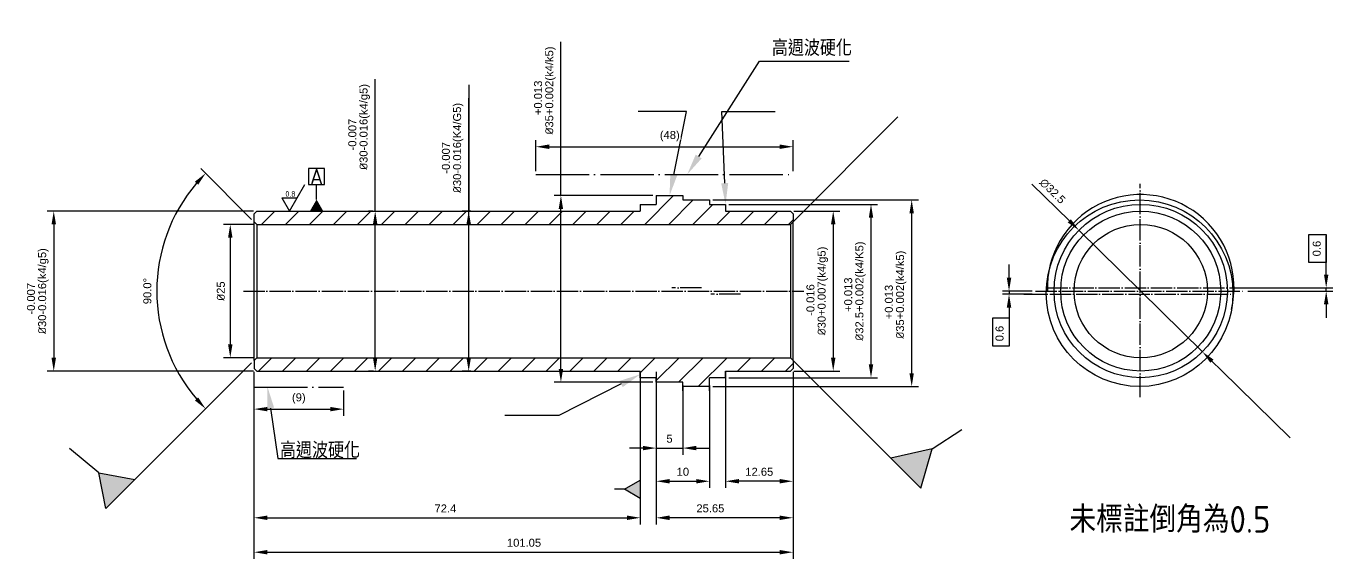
# Model space of a CAD drawing. Header units: millimetres. Extents: x -1183 to 2432, y -404 to 1213.
# Drawn here: x -294.9 to -49.9, y 76.1 to 176 of the extents above; entities that cross this region are included whole.
import ezdxf
from ezdxf import colors
from ezdxf.entities.mleader import LeaderData, LeaderLine
from ezdxf.math import Vec2, Vec3

# ---------------------------------------------------------------- set-up
doc = ezdxf.new("R2010")
doc.units = ezdxf.units.MM
doc.linetypes.add('c10', pattern=[12, 10, -1, 0, -1])
for name, color, linetype in [('中心線', 1, 'c10'), ('文字', 2, 'Continuous'), ('標註', 3, 'Continuous'), ('標註線', 3, 'Continuous'), ('細實線', 4, 'Continuous')]:
    doc.layers.add(name, color=color, linetype=linetype)
doc.styles.get("Standard").update_dxf_attribs({"font": 'isocp.shx', "height": 5, "bigfont": 'chineset.shx'})
doc.styles.add('可註解', font='arial.ttf')
doc.dimstyles.new('ISO-25', dxfattribs={"dimtxt": 1.5, "dimasz": 2.5, "dimexe": 1.25, "dimexo": 0.625, "dimgap": 1, "dimtad": 1, "dimdec": 3, "dimdsep": 46, "dimtxsty": '可註解', "dimcen": 2.5, "dimclrd": 3, "dimclre": 3, "dimclrt": 3, "dimadec": 1, "dimazin": 0, "dimtfac": 1, "dimtdec": 3, "dimtmove": 0, "dimatfit": 3, "dimfxl": 1, "dimtfill": 1, "dimtfillclr": 256, "dimarcsym": 0})
pattern_1 = [(45, (-316.3615, 14.809), (-2.245064, 2.245064), [])]

# ---------------------------------------------------------------- blocks, each defined once
blk = doc.blocks.new('*D223')
at = {"layer": '標註線', "color": 3, "lineweight": -2, "transparency": 16777216}
for p, q in [((-110.63, 128.79), (-110.63, 131.29)), ((-106.28, 126.29), (-111.88, 126.29)), ((-106.28, 125.69), (-111.88, 125.69)), ((-110.63, 126.29), (-110.63, 125.69)), ((-110.63, 123.19), (-110.63, 115.96))]:
    blk.add_line(p, q, dxfattribs=at)
at = {"layer": '標註線', "color": 3, "transparency": 16777216}
for points in [[(-111.05, 128.79), (-110.21, 128.79), (-110.63, 126.29)], [(-111.05, 123.19), (-110.21, 123.19), (-110.63, 125.69)]]:
    blk.add_solid(points, dxfattribs=at)
at = {"layer": '標註線', "color": 3, "transparency": 16777216, "insert": (-112.4, 118.33), "char_height": 1.5, "attachment_point": 5, "rotation": 90, "style": '可註解', "bg_fill": 3, "box_fill_scale": 1.1, "bg_fill_color": 256, "bg_fill_true_color": 13158600, "bg_fill_transparency": 0}
blk.add_mtext('0.6', dxfattribs=at)
blk = doc.blocks.new('*D224')
at = {"layer": '標註線', "color": 3, "lineweight": -2, "transparency": 16777216}
for p, q in [((-51.17, 129.39), (-51.17, 136.62)), ((-65.83, 126.89), (-49.92, 126.89)), ((-65.83, 126.29), (-49.92, 126.29)), ((-51.17, 126.29), (-51.17, 126.89)), ((-51.17, 123.79), (-51.17, 121.29))]:
    blk.add_line(p, q, dxfattribs=at)
at = {"layer": '標註線', "color": 3, "transparency": 16777216}
for points in [[(-51.59, 129.39), (-50.75, 129.39), (-51.17, 126.89)], [(-51.59, 123.79), (-50.75, 123.79), (-51.17, 126.29)]]:
    blk.add_solid(points, dxfattribs=at)
at = {"layer": '標註線', "color": 3, "transparency": 16777216, "insert": (-52.94, 134.26), "char_height": 1.5, "attachment_point": 5, "rotation": 90, "style": '可註解', "bg_fill": 3, "box_fill_scale": 1.1, "bg_fill_color": 256, "bg_fill_true_color": 13158600, "bg_fill_transparency": 0}
blk.add_mtext('0.6', dxfattribs=at)
blk = doc.blocks.new('*D225')
at = {"layer": '標註線', "color": 3, "lineweight": -2, "transparency": 16777216}
for p, q in [((-252.18, 111.17), (-252.18, 76.06)), ((-151.13, 111.17), (-151.13, 76.06)), ((-249.68, 77.31), (-153.63, 77.31))]:
    blk.add_line(p, q, dxfattribs=at)
at = {"layer": '標註線', "color": 3, "transparency": 16777216}
for points in [[(-249.68, 77.73), (-249.68, 76.9), (-252.18, 77.31)], [(-153.63, 77.73), (-153.63, 76.9), (-151.13, 77.31)]]:
    blk.add_solid(points, dxfattribs=at)
at = {"layer": '標註線', "color": 3, "transparency": 16777216, "insert": (-201.56, 79.08), "char_height": 1.5, "attachment_point": 5, "style": '可註解', "bg_fill": 3, "box_fill_scale": 1.1, "bg_fill_color": 256, "bg_fill_true_color": 13158600, "bg_fill_transparency": 0}
blk.add_mtext('101.05', dxfattribs=at)
blk = doc.blocks.new('*D226')
at = {"layer": '標註線', "color": 3, "lineweight": -2, "transparency": 16777216}
for p, q in [((-252.18, 111.17), (-252.18, 82.52)), ((-179.78, 111.17), (-179.78, 82.52)), ((-249.68, 83.77), (-182.28, 83.77))]:
    blk.add_line(p, q, dxfattribs=at)
at = {"layer": '標註線', "color": 3, "transparency": 16777216}
for points in [[(-249.68, 84.19), (-249.68, 83.35), (-252.18, 83.77)], [(-182.28, 84.19), (-182.28, 83.35), (-179.78, 83.77)]]:
    blk.add_solid(points, dxfattribs=at)
at = {"layer": '標註線', "color": 3, "transparency": 16777216, "insert": (-216.3, 85.52), "char_height": 1.5, "attachment_point": 5, "style": '可註解', "bg_fill": 3, "box_fill_scale": 1.1, "bg_fill_color": 256, "bg_fill_true_color": 13158600, "bg_fill_transparency": 0}
blk.add_mtext('72.4', dxfattribs=at)
blk = doc.blocks.new('*D227')
at = {"layer": '標註線', "color": 3, "lineweight": -2, "transparency": 16777216}
for p, q in [((-176.78, 111.17), (-176.78, 82.52)), ((-151.13, 111.17), (-151.13, 82.52)), ((-153.63, 83.77), (-174.28, 83.77))]:
    blk.add_line(p, q, dxfattribs=at)
at = {"layer": '標註線', "color": 3, "transparency": 16777216}
for points in [[(-174.28, 84.19), (-174.28, 83.35), (-176.78, 83.77)], [(-153.63, 84.19), (-153.63, 83.35), (-151.13, 83.77)]]:
    blk.add_solid(points, dxfattribs=at)
at = {"layer": '標註線', "color": 3, "transparency": 16777216, "insert": (-166.62, 85.53), "char_height": 1.5, "attachment_point": 5, "style": '可註解', "bg_fill": 3, "box_fill_scale": 1.1, "bg_fill_color": 256, "bg_fill_true_color": 13158600, "bg_fill_transparency": 0}
blk.add_mtext('25.65', dxfattribs=at)
blk = doc.blocks.new('*D228')
at = {"layer": '標註線', "color": 3, "lineweight": -2, "transparency": 16777216}
for p, q in [((-176.78, 108.57), (-176.78, 95.59)), ((-171.78, 108.57), (-171.78, 95.59)), ((-179.28, 96.84), (-181.78, 96.84)), ((-176.78, 96.84), (-171.78, 96.84)), ((-169.28, 96.84), (-166.78, 96.84))]:
    blk.add_line(p, q, dxfattribs=at)
at = {"layer": '標註線', "color": 3, "transparency": 16777216}
for points in [[(-179.28, 97.26), (-179.28, 96.43), (-176.78, 96.84)], [(-169.28, 97.26), (-169.28, 96.43), (-171.78, 96.84)]]:
    blk.add_solid(points, dxfattribs=at)
at = {"layer": '標註線', "color": 3, "transparency": 16777216, "insert": (-174.28, 98.6), "char_height": 1.5, "attachment_point": 5, "style": '可註解', "bg_fill": 3, "box_fill_scale": 1.1, "bg_fill_color": 256, "bg_fill_true_color": 13158600, "bg_fill_transparency": 0}
blk.add_mtext('5', dxfattribs=at)
blk = doc.blocks.new('*D229')
at = {"layer": '標註線', "color": 3, "lineweight": -2, "transparency": 16777216}
for p, q in [((-176.78, 108.57), (-176.78, 89.37)), ((-166.78, 108.57), (-166.78, 89.37)), ((-174.28, 90.62), (-169.28, 90.62))]:
    blk.add_line(p, q, dxfattribs=at)
at = {"layer": '標註線', "color": 3, "transparency": 16777216}
for points in [[(-174.28, 91.04), (-174.28, 90.21), (-176.78, 90.62)], [(-169.28, 91.04), (-169.28, 90.21), (-166.78, 90.62)]]:
    blk.add_solid(points, dxfattribs=at)
at = {"layer": '標註線', "color": 3, "transparency": 16777216, "insert": (-171.78, 92.39), "char_height": 1.5, "attachment_point": 5, "style": '可註解', "bg_fill": 3, "box_fill_scale": 1.1, "bg_fill_color": 256, "bg_fill_true_color": 13158600, "bg_fill_transparency": 0}
blk.add_mtext('10', dxfattribs=at)
blk = doc.blocks.new('*D230')
at = {"layer": '標註線', "color": 3, "lineweight": -2, "transparency": 16777216}
for p, q in [((-163.78, 111.17), (-163.78, 89.37)), ((-151.13, 111.17), (-151.13, 89.37)), ((-153.63, 90.62), (-161.28, 90.62))]:
    blk.add_line(p, q, dxfattribs=at)
at = {"layer": '標註線', "color": 3, "transparency": 16777216}
for points in [[(-161.28, 91.04), (-161.28, 90.21), (-163.78, 90.62)], [(-153.63, 91.04), (-153.63, 90.21), (-151.13, 90.62)]]:
    blk.add_solid(points, dxfattribs=at)
at = {"layer": '標註線', "color": 3, "transparency": 16777216, "insert": (-157.45, 92.39), "char_height": 1.5, "attachment_point": 5, "style": '可註解', "bg_fill": 3, "box_fill_scale": 1.1, "bg_fill_color": 256, "bg_fill_true_color": 13158600, "bg_fill_transparency": 0}
blk.add_mtext('12.65', dxfattribs=at)
blk = doc.blocks.new('*D231')
at = {"layer": '標註', "color": 3, "lineweight": -2, "transparency": 16777216}
for p, q in [((-252.3, 138.79), (-257.88, 138.79)), ((-256.63, 136.29), (-256.63, 116.29)), ((-252.3, 113.79), (-257.88, 113.79))]:
    blk.add_line(p, q, dxfattribs=at)
at = {"layer": '標註', "color": 3, "transparency": 16777216}
for points in [[(-257.04, 136.29), (-256.21, 136.29), (-256.63, 138.79)], [(-257.04, 116.29), (-256.21, 116.29), (-256.63, 113.79)]]:
    blk.add_solid(points, dxfattribs=at)
at = {"layer": '標註', "color": 3, "transparency": 16777216, "insert": (-258.39, 126.29), "char_height": 1.5, "attachment_point": 5, "rotation": 90, "style": '可註解', "bg_fill": 3, "box_fill_scale": 1.1, "bg_fill_color": 256, "bg_fill_true_color": 13158600, "bg_fill_transparency": 0}
blk.add_mtext('{\\fISOCPEUR|b0|i0|c136|p34;%%C}25', dxfattribs=at)
blk = doc.blocks.new('*D221')
at = {"layer": '標註', "color": 3, "lineweight": -2, "transparency": 16777216}
for p, q in [((-229.46, 141.29), (-229.46, 166.01)), ((-229.93, 141.29), (-230.71, 141.29)), ((-229.46, 113.79), (-229.46, 138.79)), ((-229.78, 111.29), (-230.71, 111.29))]:
    blk.add_line(p, q, dxfattribs=at)
at = {"layer": '標註', "color": 3, "transparency": 16777216}
for points in [[(-229.88, 138.79), (-229.05, 138.79), (-229.46, 141.29)], [(-229.88, 113.79), (-229.05, 113.79), (-229.46, 111.29)]]:
    blk.add_solid(points, dxfattribs=at)
at = {"layer": '標註', "color": 3, "transparency": 16777216, "insert": (-232.47, 157.08), "char_height": 1.5, "attachment_point": 5, "rotation": 90, "style": '可註解', "bg_fill": 3, "box_fill_scale": 1.1, "bg_fill_color": 256, "bg_fill_true_color": 13158600, "bg_fill_transparency": 0}
blk.add_mtext('{\\fISOCPEUR|b0|i0|c136|p34;%%C}30\\S-0.007^ -0.016;(k4/g5)', dxfattribs=at)
blk = doc.blocks.new('*D232')
at = {"layer": '標註', "color": 3, "lineweight": -2, "transparency": 16777216}
for p, q in [((-163.15, 142.54), (-135.26, 142.54)), ((-136.51, 140.04), (-136.51, 112.54)), ((-163.15, 110.04), (-135.26, 110.04))]:
    blk.add_line(p, q, dxfattribs=at)
at = {"layer": '標註', "color": 3, "transparency": 16777216}
for points in [[(-136.92, 140.04), (-136.09, 140.04), (-136.51, 142.54)], [(-136.92, 112.54), (-136.09, 112.54), (-136.51, 110.04)]]:
    blk.add_solid(points, dxfattribs=at)
at = {"layer": '標註', "color": 3, "transparency": 16777216, "insert": (-139.51, 126.29), "char_height": 1.5, "attachment_point": 5, "rotation": 90, "style": '可註解', "bg_fill": 3, "box_fill_scale": 1.1, "bg_fill_color": 256, "bg_fill_true_color": 13158600, "bg_fill_transparency": 0}
blk.add_mtext('{\\fISOCPEUR|b0|i0|c136|p34;%%C}32.5\\S+0.013^ +0.002;(k4/K5)', dxfattribs=at)
blk = doc.blocks.new('*D233')
at = {"layer": '標註線', "color": 3, "lineweight": -2, "transparency": 16777216}
for p, q in [((-166.15, 143.39), (-127.63, 143.39)), ((-128.88, 110.89), (-128.88, 140.89)), ((-166.15, 108.39), (-127.63, 108.39))]:
    blk.add_line(p, q, dxfattribs=at)
at = {"layer": '標註線', "color": 3, "transparency": 16777216}
for points in [[(-129.3, 140.89), (-128.47, 140.89), (-128.88, 143.39)], [(-129.3, 110.89), (-128.47, 110.89), (-128.88, 108.39)]]:
    blk.add_solid(points, dxfattribs=at)
at = {"layer": '標註線', "color": 3, "transparency": 16777216, "insert": (-131.89, 125.61), "char_height": 1.5, "attachment_point": 5, "rotation": 90, "style": '可註解', "bg_fill": 3, "box_fill_scale": 1.1, "bg_fill_color": 256, "bg_fill_true_color": 13158600, "bg_fill_transparency": 0}
blk.add_mtext('{\\fISOCPEUR|b0|i0|c136|p34;%%C}35\\S+0.013^ +0.002;(k4/k5)', dxfattribs=at)
blk = doc.blocks.new('*D234')
at = {"layer": '標註線', "color": 3, "lineweight": -2, "transparency": 16777216}
for p, q in [((-194.64, 144.2), (-194.64, 173.02)), ((-177.4, 144.2), (-195.89, 144.2)), ((-194.64, 111.7), (-194.64, 141.7)), ((-177.4, 109.2), (-195.89, 109.2))]:
    blk.add_line(p, q, dxfattribs=at)
at = {"layer": '標註線', "color": 3, "transparency": 16777216}
for points in [[(-195.06, 141.7), (-194.23, 141.7), (-194.64, 144.2)], [(-195.06, 111.7), (-194.23, 111.7), (-194.64, 109.2)]]:
    blk.add_solid(points, dxfattribs=at)
at = {"layer": '標註線', "color": 3, "transparency": 16777216, "insert": (-197.65, 163.91), "char_height": 1.5, "attachment_point": 5, "rotation": 90, "style": '可註解', "bg_fill": 3, "box_fill_scale": 1.1, "bg_fill_color": 256, "bg_fill_true_color": 13158600, "bg_fill_transparency": 0}
blk.add_mtext('{\\fISOCPEUR|b0|i0|c136|p34;%%C}35\\S+0.013^ +0.002;(k4/k5)', dxfattribs=at)
blk = doc.blocks.new('*D235')
at = {"layer": '標註', "color": 3, "lineweight": -2, "transparency": 16777216}
for p, q in [((-151, 141.29), (-142.34, 141.29)), ((-143.59, 138.79), (-143.59, 113.79)), ((-151, 111.29), (-142.34, 111.29))]:
    blk.add_line(p, q, dxfattribs=at)
at = {"layer": '標註', "color": 3, "transparency": 16777216}
for points in [[(-144.01, 138.79), (-143.17, 138.79), (-143.59, 141.29)], [(-144.01, 113.79), (-143.17, 113.79), (-143.59, 111.29)]]:
    blk.add_solid(points, dxfattribs=at)
at = {"layer": '標註', "color": 3, "transparency": 16777216, "insert": (-146.59, 126.31), "char_height": 1.5, "attachment_point": 5, "rotation": 90, "style": '可註解', "bg_fill": 3, "box_fill_scale": 1.1, "bg_fill_color": 256, "bg_fill_true_color": 13158600, "bg_fill_transparency": 0}
blk.add_mtext('{\\fISOCPEUR|b0|i0|c136|p34;%%C}30\\S-0.016^ +0.007;(k4/g5)', dxfattribs=at)
blk = doc.blocks.new('*D236')
at = {"layer": '標註', "color": 3, "lineweight": -2, "transparency": 16777216}
for p, q in [((-252.3, 141.29), (-290.97, 141.29)), ((-289.72, 138.79), (-289.72, 113.79)), ((-252.3, 111.29), (-290.97, 111.29))]:
    blk.add_line(p, q, dxfattribs=at)
at = {"layer": '標註', "color": 3, "transparency": 16777216}
for points in [[(-290.14, 138.79), (-289.3, 138.79), (-289.72, 141.29)], [(-290.14, 113.79), (-289.3, 113.79), (-289.72, 111.29)]]:
    blk.add_solid(points, dxfattribs=at)
at = {"layer": '標註', "color": 3, "transparency": 16777216, "insert": (-292.72, 126.29), "char_height": 1.5, "attachment_point": 5, "rotation": 90, "style": '可註解', "bg_fill": 3, "box_fill_scale": 1.1, "bg_fill_color": 256, "bg_fill_true_color": 13158600, "bg_fill_transparency": 0}
blk.add_mtext('{\\fISOCPEUR|b0|i0|c136|p34;%%C}30\\S-0.007^ -0.016;(k4/g5)', dxfattribs=at)
blk = doc.blocks.new('*D237')
at = {"layer": '標註線', "color": 3, "lineweight": -2, "transparency": 16777216}
for p, q in [((-252.18, 107.67), (-252.18, 102.9)), ((-235.39, 107.67), (-235.39, 102.9)), ((-249.68, 104.15), (-237.89, 104.15))]:
    blk.add_line(p, q, dxfattribs=at)
at = {"layer": '標註線', "color": 3, "transparency": 16777216}
for points in [[(-249.68, 104.56), (-249.68, 103.73), (-252.18, 104.15)], [(-237.89, 104.56), (-237.89, 103.73), (-235.39, 104.15)]]:
    blk.add_solid(points, dxfattribs=at)
at = {"layer": '標註線', "color": 3, "transparency": 16777216, "insert": (-243.78, 106.13), "char_height": 1.5, "attachment_point": 5, "style": '可註解', "bg_fill": 3, "box_fill_scale": 1.1, "bg_fill_color": 256, "bg_fill_true_color": 13158600, "bg_fill_transparency": 0}
blk.add_mtext('(9)', dxfattribs=at)
blk = doc.blocks.new('*D238')
at = {"layer": '標註', "color": 3, "lineweight": -2, "transparency": 16777216}
for p, q in [((-199.34, 148.78), (-199.34, 154.61)), ((-151.13, 148.78), (-151.13, 154.61)), ((-196.84, 153.36), (-153.63, 153.36))]:
    blk.add_line(p, q, dxfattribs=at)
at = {"layer": '標註', "color": 3, "transparency": 16777216}
for points in [[(-196.84, 153.78), (-196.84, 152.94), (-199.34, 153.36)], [(-153.63, 153.78), (-153.63, 152.94), (-151.13, 153.36)]]:
    blk.add_solid(points, dxfattribs=at)
at = {"layer": '標註', "color": 3, "transparency": 16777216, "insert": (-174.23, 155.34), "char_height": 1.5, "attachment_point": 5, "style": '可註解', "bg_fill": 3, "box_fill_scale": 1.1, "bg_fill_color": 256, "bg_fill_true_color": 13158600, "bg_fill_transparency": 0}
blk.add_mtext('(48)', dxfattribs=at)
blk = doc.blocks.new('*D222')
at = {"layer": '標註', "color": 3, "lineweight": -2, "transparency": 16777216}
for p, q in [((-211.93, 141.29), (-211.93, 162.46)), ((-211.55, 141.29), (-213.18, 141.29)), ((-211.93, 113.79), (-211.93, 138.79)), ((-211.55, 111.29), (-213.18, 111.29))]:
    blk.add_line(p, q, dxfattribs=at)
at = {"layer": '標註', "color": 3, "transparency": 16777216}
for points in [[(-212.35, 138.79), (-211.51, 138.79), (-211.93, 141.29)], [(-212.35, 113.79), (-211.51, 113.79), (-211.93, 111.29)]]:
    blk.add_solid(points, dxfattribs=at)
at = {"layer": '標註', "color": 3, "transparency": 16777216, "insert": (-214.93, 153.13), "char_height": 1.5, "attachment_point": 5, "rotation": 90, "style": '可註解', "bg_fill": 3, "box_fill_scale": 1.1, "bg_fill_color": 256, "bg_fill_true_color": 13158600, "bg_fill_transparency": 0}
blk.add_mtext('{\\fISOCPEUR|b0|i0|c136|p34;%%C}30\\S-0.007^ -0.016;(K4/G5)', dxfattribs=at)
blk = doc.blocks.new('*D239')
at = {"layer": '標註', "color": 3, "lineweight": -2, "transparency": 16777216}
for p, q in [((-106.33, 146.35), (-99.31, 139.44)), ((-74.37, 114.89), (-97.53, 137.69)), ((-72.59, 113.14), (-70.8, 111.38))]:
    blk.add_line(p, q, dxfattribs=at)
at = {"layer": '標註', "color": 3, "transparency": 16777216}
for points in [[(-99.02, 139.74), (-99.61, 139.15), (-97.53, 137.69)], [(-72.29, 113.44), (-72.88, 112.84), (-74.37, 114.89)]]:
    blk.add_solid(points, dxfattribs=at)
at = {"layer": '標註', "color": 3, "transparency": 16777216, "insert": (-102.48, 145.03), "char_height": 1.5, "attachment_point": 5, "rotation": 315.4577, "style": '可註解', "bg_fill": 3, "box_fill_scale": 1.1, "bg_fill_color": 256, "bg_fill_true_color": 13158600, "bg_fill_transparency": 0}
blk.add_mtext('∅32.5', dxfattribs=at)
blk = doc.blocks.new('*D240')
at = {"layer": '標註', "color": 3, "lineweight": -2, "transparency": 16777216}
for p, q in [((-252.62, 139.73), (-262.14, 149.25)), ((-252.62, 112.85), (-262.14, 103.33))]:
    blk.add_line(p, q, dxfattribs=at)
blk.add_arc((-239.18, 126.29), 31.22, 139.5887, 220.4113, dxfattribs=at)
at = {"layer": '標註', "color": 3, "transparency": 16777216}
for points in [[(-263.26, 146.81), (-262.64, 146.25), (-261.25, 148.37)], [(-262.64, 106.33), (-263.26, 105.77), (-261.25, 104.21)]]:
    blk.add_solid(points, dxfattribs=at)
at = {"layer": '標註', "color": 3, "transparency": 16777216, "insert": (-272.17, 126.29), "char_height": 1.5, "attachment_point": 5, "rotation": 90, "style": '可註解', "bg_fill": 3, "box_fill_scale": 1.1, "bg_fill_color": 256, "bg_fill_true_color": 13158600, "bg_fill_transparency": 0}
blk.add_mtext('90.0°', dxfattribs=at)

msp = doc.modelspace()

# ---------------------------------------------------------------- hatches: boundary and pattern name
at = {"layer": '標註'}
h = msp.add_hatch(color=256, dxfattribs=at)
h.dxf.hatch_style = 1
h.paths.add_polyline_path([(-241.7015, 141.2905), (-239.1931, 141.2905), (-240.4473, 143.4628)])
h = msp.add_hatch(color=256, dxfattribs=at)
h.dxf.hatch_style = 1
h.paths.add_polyline_path([(-132.7964, 94.9608), (-127.1744, 89.3389), (-125.0365, 96.684)])
h = msp.add_hatch(color=256, dxfattribs=at)
h.dxf.hatch_style = 1
h.paths.add_polyline_path([(-281.2596, 92.1746), (-279.9522, 85.5143), (-274.5069, 90.9596)])
at = {"layer": '細實線'}
h = msp.add_hatch(dxfattribs=at)
h.set_pattern_fill('ANSI31', color=256)
h.set_pattern_definition(pattern_1)
h.paths.add_polyline_path([(-151.626, 138.7905), (-151.126, 139.2905), (-151.126, 140.7905), (-151.626, 141.2905), (-163.776, 141.2905), (-163.776, 142.5405), (-166.776, 142.5405), (-166.776, 143.3855), (-171.776, 143.3855), (-171.776, 144.1955), (-176.776, 144.1955), (-176.776, 142.5405), (-179.776, 142.5405), (-179.776, 141.2905), (-251.676, 141.2905), (-252.176, 140.7905), (-252.176, 139.2905), (-251.676, 138.7905)])
h = msp.add_hatch(dxfattribs=at)
h.set_pattern_fill('ANSI31', color=256)
h.set_pattern_definition(pattern_1)
h.paths.add_polyline_path([(-179.776, 111.2905), (-179.776, 110.0405), (-176.776, 110.0405), (-176.776, 109.1955), (-171.776, 109.1955), (-171.776, 108.3855), (-166.776, 108.3855), (-166.776, 110.0405), (-163.776, 110.0405), (-163.776, 111.2905), (-151.626, 111.2905), (-151.126, 111.7905), (-151.126, 113.2905), (-151.626, 113.7905), (-251.676, 113.7905), (-252.176, 113.2905), (-252.176, 111.7905), (-251.676, 111.2905)])

# ---------------------------------------------------------------- linework, layer by layer
for p, q in [((-179.776, 142.5405), (-179.776, 141.2905)), ((-179.776, 142.5405), (-176.776, 142.5405)), ((-176.776, 144.1955), (-176.776, 142.5405)), ((-176.776, 144.1955), (-171.776, 144.1955)), ((-171.776, 144.1955), (-171.776, 143.3855)), ((-171.776, 143.3855), (-166.776, 143.3855)), ((-166.776, 143.3855), (-166.776, 142.5405)), ((-166.776, 142.5405), (-163.776, 142.5405)), ((-163.776, 142.5405), (-163.776, 141.2905)), ((-251.676, 141.2905), (-252.176, 140.7905)), ((-252.176, 139.2905), (-252.176, 140.7905)), ((-251.676, 141.2905), (-179.776, 141.2905)), ((-163.776, 141.2905), (-151.626, 141.2905)), ((-151.626, 141.2905), (-151.126, 140.7905)), ((-151.126, 140.7905), (-151.126, 139.2905)), ((-251.676, 138.7905), (-252.176, 139.2905)), ((-252.176, 113.2905), (-252.176, 139.2905)), ((-251.676, 138.7905), (-151.626, 138.7905)), ((-251.676, 138.7905), (-251.676, 113.7905)), ((-151.126, 139.2905), (-151.626, 138.7905)), ((-151.626, 138.7905), (-151.626, 113.7905)), ((-151.126, 113.2905), (-151.126, 139.2905)), ((-251.676, 113.7905), (-252.176, 113.2905)), ((-252.176, 113.2905), (-252.176, 111.7905)), ((-251.676, 113.7905), (-151.626, 113.7905)), ((-151.126, 113.2905), (-151.626, 113.7905)), ((-151.126, 113.2905), (-151.126, 111.7905)), ((-252.176, 111.7905), (-251.676, 111.2905)), ((-251.676, 111.2905), (-179.776, 111.2905)), ((-179.776, 110.0405), (-179.776, 111.2905)), ((-163.776, 111.2905), (-151.626, 111.2905)), ((-163.776, 110.0405), (-163.776, 111.2905)), ((-151.626, 111.2905), (-151.126, 111.7905)), ((-176.776, 110.0405), (-179.776, 110.0405)), ((-176.776, 109.1955), (-176.776, 110.0405)), ((-171.776, 109.1955), (-176.776, 109.1955)), ((-171.776, 107.6005), (-171.776, 109.1955)), ((-166.776, 107.6005), (-166.776, 110.0405)), ((-163.776, 110.0405), (-166.776, 110.0405)), ((-86.0562, 108.387), (-86.2636, 108.387))]:
    msp.add_line(p, q)
for centre, radius in [((-86.1572, 125.8867), 17.5), ((-85.9495, 126.2905), 16.25), ((-85.9495, 126.2905), 15), ((-85.9495, 126.2905), 12.5)]:
    msp.add_circle(centre, radius)
msp.add_arc((-85.9495, 126.8905), 17.5, 346.633467, 181.964812)
at = {"layer": '中心線', "ltscale": 0.4}
for p, q in [((-86.0562, 106.387), (-86.0562, 146.3902)), ((-254.176, 126.2905), (-151.126, 126.2905)), ((-168.2724, 126.8905), (-173.8336, 126.8905)), ((-107.851, 125.6905), (-68.6583, 125.6905)), ((-105.6525, 126.2905), (-66.4598, 126.2905)), ((-103.6284, 126.8905), (-64.4357, 126.8905))]:
    msp.add_line(p, q, dxfattribs=at)
at = {"layer": '中心線'}
msp.add_line((-151.126, 126.2905), (-149.126, 126.2905), dxfattribs=at)
at = {"layer": '標註'}
for p, q in [((-163.776, 159.9735), (-154.4587, 159.9735)), ((-238.9468, 149.2851), (-241.9468, 149.2851)), ((-241.9468, 149.2851), (-241.9468, 146.2851)), ((-238.9468, 146.2851), (-238.9468, 149.2851)), ((-244.1016, 143.7918), (-242.6574, 146.293)), ((-241.9468, 146.2851), (-240.4468, 146.2851)), ((-240.4468, 143.462), (-240.4468, 146.2851)), ((-240.4468, 146.2851), (-238.9468, 146.2851)), ((-246.9898, 143.7918), (-245.5457, 141.2905)), ((-246.9898, 143.7918), (-244.1016, 143.7918)), ((-245.5457, 141.2905), (-244.1016, 143.7918)), ((-125.0365, 96.684), (-119.4755, 100.3539)), ((-281.2596, 92.1746), (-286.7546, 96.7896)), ((-125.0365, 96.684), (-132.7964, 94.9608)), ((-127.1744, 89.3389), (-125.0365, 96.684)), ((-127.1744, 89.3389), (-132.7964, 94.9608)), ((-279.9522, 85.5143), (-281.2596, 92.1746)), ((-281.2596, 92.1746), (-274.5069, 90.9596))]:
    msp.add_line(p, q, dxfattribs=at)

# ---------------------------------------------------------------- texts
at = {"layer": '文字', "insert": (-155.0825, 173.3847), "char_height": 3, "attachment_point": 1}
msp.add_mtext_dynamic_manual_height_columns('高週波硬化', width=28.448915, gutter_width=25, heights=[0], dxfattribs=at)
at = {"layer": '文字', "insert": (-99.2967, 85.971), "char_height": 5, "attachment_point": 1}
msp.add_mtext('未標註倒角為0.5', dxfattribs=at)
at = {"layer": '標註', "insert": (-240.4468, 147.7851), "char_height": 3, "attachment_point": 5}
msp.add_mtext('A', dxfattribs=at)
at = {"layer": '標註', "insert": (-246.2965, 145.0513), "char_height": 1.0831, "attachment_point": 1}
msp.add_mtext_dynamic_manual_height_columns('0.8', width=13.333132, gutter_width=25, heights=[0], dxfattribs=at)

# ---------------------------------------------------------------- leaders
at = {"layer": '標註'}
ml = msp.add_multileader_mtext('Standard', dxfattribs=at)
ml.set_content('', color=256)
ml.set_leader_properties()
ml.build(insert=Vec2(0, 0))
ctx = ml.context
ctx.base_point, ctx.plane_origin = Vec3(-184.1434, 159.9735), Vec3(-179.776, 142.5405)
ctx.text_align_type = 2
notes = []
notes.append((ctx, [(0, (1, 1, 0), (-171.0767, 159.9735), (-1, 0), 9.0667, [(0, [(-174.276, 144.1955)], 0, [])])]))
ctx.mtext.insert, ctx.mtext.alignment, ctx.mtext.flow_direction = Vec3(-182.1434, 161.9735), 3, 5
ml = msp.add_multileader_mtext('Standard', dxfattribs=at)
ml.set_content('', color=256)
ml.set_leader_properties()
ml.build(insert=Vec2(0, 0))
ctx = ml.context
ctx.base_point, ctx.plane_origin = Vec3(-154.4587, 159.9735), Vec3(-163.776, 142.5405)
notes.append((ctx, [(1, (1, 1, 0), (-164.4587, 159.9735), (1, 0), 10, [(0, [(-163.776, 142.5405)], 0, [])])]))
ctx.mtext.insert, ctx.mtext.flow_direction = Vec3(-152.4587, 161.9735), 5
for ctx, leaders in notes:
    for number, flags, end, landing, length, lines in leaders:
        leader = LeaderData()
        leader.index, (leader.has_last_leader_line, leader.has_dogleg_vector, leader.attachment_direction) = number, flags
        leader.last_leader_point, leader.dogleg_vector, leader.dogleg_length = Vec3(end), Vec3(landing), length
        for number, points, colour, breaks in lines:
            line = LeaderLine()
            line.index, line.vertices, line.color, line.breaks = number, Vec3.list(points), colors.encode_raw_color(colour), breaks
            leader.lines.append(line)
        ctx.leaders.append(leader)

# ---------------------------------------------------------------- next in the draw order: dimensions: what is measured, and where the dimension line sits
dim = msp.add_linear_dim(base=(-256.6251, 113.7905), p1=(-251.676, 138.7905), p2=(-251.676, 113.7905), angle=90, text='{\\fISOCPEUR|b0|i0|c136|p34;%%C}<>', dimstyle='ISO-25', dxfattribs=at)
dim.commit()
dim.dimension.update_dxf_attribs({"geometry": '*D231', "text_midpoint": (-258.3909, 126.2905)})
at = {"layer": '標註線'}
for base, p1, p2, picture, middle in [((-51.1695, 126.8905), (-66.4598, 126.2905), (-66.4598, 126.8905), '*D224', (-52.9353, 134.2554)), ((-110.6309, 125.6905), (-105.6525, 126.2905), (-105.6525, 125.6905), '*D223', (-112.3967, 118.3255))]:
    dim = msp.add_linear_dim(base=base, p1=p1, p2=p2, angle=90, dimstyle='ISO-25', dxfattribs=at)
    dim.commit()
    dim.dimension.update_dxf_attribs({"geometry": picture, "text_midpoint": middle})
dim = msp.add_linear_dim(base=(-151.126, 77.313), p1=(-252.176, 111.7905), p2=(-151.126, 111.7905), dimstyle='ISO-25', dxfattribs=at)
dim.commit()
dim.dimension.update_dxf_attribs({"geometry": '*D225', "text_midpoint": (-201.5625, 77.313), "dimtype": 160})

# ---------------------------------------------------------------- next in the draw order: linework, layer by layer
at = {"layer": '標註'}
for points in [[(-54.3996, 136.9284), (-51.1695, 136.9284), (-51.1695, 131.6469), (-54.3996, 131.6469)], [(-110.6309, 115.9606), (-113.655, 115.9606), (-113.655, 121.2869), (-110.6309, 121.2869)]]:
    msp.add_lwpolyline(points, close=True, dxfattribs=at)

# ---------------------------------------------------------------- next in the draw order: dimensions: what is measured, and where the dimension line sits
dim = msp.add_diameter_dim_2p(p1=(-74.3676, 114.8922), p2=(-97.5314, 137.6888), dimstyle='ISO-25', dxfattribs=at)
dim.commit()
dim.dimension.update_dxf_attribs({"geometry": '*D239', "text_midpoint": (-102.476, 145.0333)})
at = {"layer": '標註線'}
for base, p1, p2, picture, middle in [((-179.776, 83.7687), (-252.176, 111.7905), (-179.776, 111.7905), '*D226', (-216.2963, 83.7687)), ((-176.776, 83.7687), (-151.126, 111.7905), (-176.776, 111.7905), '*D227', (-166.6213, 83.7687))]:
    dim = msp.add_linear_dim(base=base, p1=p1, p2=p2, dimstyle='ISO-25', dxfattribs=at)
    dim.commit()
    dim.dimension.update_dxf_attribs({"geometry": picture, "text_midpoint": middle, "dimtype": 160})

# ---------------------------------------------------------------- next in the draw order: hatches: boundary and pattern name
at = {"layer": '標註'}
h = msp.add_hatch(color=256, dxfattribs=at)
h.dxf.hatch_style = 1
h.paths.add_polyline_path([(-179.776, 87.4043), (-179.776, 90.8016), (-182.7496, 89.121)])
h = msp.add_hatch(color=256, dxfattribs=at)
h.dxf.hatch_style = 1
h.paths.add_polyline_path([(-182.7496, 89.121), (-179.776, 87.4043), (-179.776, 90.8016)])

# ---------------------------------------------------------------- next in the draw order: linework, layer by layer
at = {"layer": '中心線', "color": 0}
msp.add_line((-252.176, 108.2954), (-235.3852, 108.2954), dxfattribs=at)
at = {"layer": '標註'}
for p, q in [((-70.8039, 111.385), (-57.9529, 98.7376)), ((-182.7496, 89.121), (-179.776, 90.8016)), ((-182.7496, 89.121), (-184.5648, 89.121)), ((-179.776, 87.4043), (-182.7496, 89.121))]:
    msp.add_line(p, q, dxfattribs=at)

# ---------------------------------------------------------------- next in the draw order: texts
at = {"layer": '文字', "insert": (-247.3113, 97.9446), "char_height": 3, "attachment_point": 1}
msp.add_mtext_dynamic_manual_height_columns('高週波硬化', width=28.448915, gutter_width=25, heights=[0], dxfattribs=at)

# ---------------------------------------------------------------- next in the draw order: dimensions: what is measured, and where the dimension line sits
at = {"layer": '標註'}
for base, p1, p2, text, override, picture, middle in [((-229.4649, 111.2905), (-229.3077, 141.2905), (-229.1504, 111.2905), '{\\fISOCPEUR|b0|i0|c136|p34;%%C}<>(k4/g5)', {"dimtol": 1, "dimtp": -0.007, "dimtm": 0.016}, '*D221', (-229.4649, 157.0801)), ((-211.9292, 111.2905), (-210.9292, 141.2905), (-210.9292, 111.2905), '{\\fISOCPEUR|b0|i0|c136|p34;%%C}<>(K4/G5)', {"dimgap": 1, "dimtol": 1, "dimlim": 0, "dimtp": -0.007, "dimtm": 0.016}, '*D222', (-211.9292, 153.1263))]:
    dim = msp.add_linear_dim(base=base, p1=p1, p2=p2, angle=90, text=text, dimstyle='ISO-25', override=override, dxfattribs=at)
    dim.commit()
    dim.dimension.update_dxf_attribs({"geometry": picture, "text_midpoint": middle, "dimtype": 160})
dim = msp.add_linear_dim(base=(-289.7201, 111.2905), p1=(-251.676, 141.2905), p2=(-251.676, 111.2905), angle=90, text='{\\fISOCPEUR|b0|i0|c136|p34;%%C}<>(k4/g5)', dimstyle='ISO-25', override={"dimtol": 1, "dimtp": -0.007, "dimtm": 0.016}, dxfattribs=at)
dim.commit()
dim.dimension.update_dxf_attribs({"geometry": '*D236', "text_midpoint": (-292.7224, 126.2905)})
at = {"layer": '標註線'}
for base, p1, p2, picture, middle in [((-163.776, 90.6219), (-151.126, 111.7905), (-163.776, 111.7905), '*D230', (-157.451, 92.3877)), ((-171.776, 96.8421), (-176.776, 109.1955), (-171.776, 109.1955), '*D228', (-174.276, 98.6049))]:
    dim = msp.add_linear_dim(base=base, p1=p1, p2=p2, dimstyle='ISO-25', dxfattribs=at)
    dim.commit()
    dim.dimension.update_dxf_attribs({"geometry": picture, "text_midpoint": middle})

# ---------------------------------------------------------------- next in the draw order: linework, layer by layer
at = {"layer": '標註'}
for p, q in [((-211.9292, 164.9881), (-211.9292, 141.2905)), ((-211.9292, 138.7905), (-211.9292, 141.2905)), ((-179.776, 96.8421), (-179.776, 87.4043))]:
    msp.add_line(p, q, dxfattribs=at)

# ---------------------------------------------------------------- next in the draw order: dimensions: what is measured, and where the dimension line sits
dim = msp.add_linear_dim(base=(-136.5071, 110.0405), p1=(-163.776, 142.5405), p2=(-163.776, 110.0405), angle=90, text='{\\fISOCPEUR|b0|i0|c136|p34;%%C}<>(k4/K5)', dimstyle='ISO-25', override={"dimtol": 1, "dimtp": 0.013, "dimtm": -0.002}, dxfattribs=at)
dim.commit()
dim.dimension.update_dxf_attribs({"geometry": '*D232', "text_midpoint": (-136.5071, 126.2905), "dimtype": 160})
at = {"layer": '標註線'}
dim = msp.add_linear_dim(base=(-235.3852, 104.1461), p1=(-252.176, 108.2954), p2=(-235.3852, 108.2954), text='(9)', dimstyle='ISO-25', dxfattribs=at)
dim.commit()
dim.dimension.update_dxf_attribs({"geometry": '*D237', "text_midpoint": (-243.7806, 106.1294)})
dim = msp.add_linear_dim(base=(-166.776, 90.6219), p1=(-176.776, 109.1955), p2=(-166.776, 109.1955), dimstyle='ISO-25', dxfattribs=at)
dim.commit()
dim.dimension.update_dxf_attribs({"geometry": '*D229', "text_midpoint": (-171.776, 92.3877)})

# ---------------------------------------------------------------- next in the draw order: linework, layer by layer
msp.add_line((-166.776, 108.3855), (-171.776, 108.3855))
at = {"layer": '中心線', "ltscale": 0.4}
msp.add_line((-160.9628, 125.6905), (-166.5239, 125.6905), dxfattribs=at)

# ---------------------------------------------------------------- next in the draw order: dimensions: what is measured, and where the dimension line sits
at = {"layer": '標註'}
dim = msp.add_angular_dim_2l(base=(-269.3358, 134.3718), line1=((-251.676, 138.7905), (-252.176, 139.2905)), line2=((-251.676, 113.7905), (-252.176, 113.2905)), dimstyle='ISO-25', dxfattribs=at)
dim.commit()
dim.dimension.update_dxf_attribs({"geometry": '*D240', "text_midpoint": (-272.1656, 126.2905)})
at = {"layer": '標註線'}
dim = msp.add_linear_dim(base=(-194.6442, 109.1955), p1=(-176.776, 144.1955), p2=(-176.776, 109.1955), angle=90, text='{\\fISOCPEUR|b0|i0|c136|p34;%%C}<>(k4/k5)', dimstyle='ISO-25', override={"dimtol": 1, "dimtp": 0.013, "dimtm": -0.002}, dxfattribs=at)
dim.commit()
dim.dimension.update_dxf_attribs({"geometry": '*D234', "text_midpoint": (-194.6442, 163.9108), "dimtype": 160})

# ---------------------------------------------------------------- next in the draw order: leaders
at = {"layer": '標註'}
ml = msp.add_multileader_mtext('Standard', dxfattribs=at)
ml.set_content('', color=256)
ml.set_leader_properties()
ml.build(insert=Vec2(0, 0))
ctx = ml.context
ctx.base_point, ctx.plane_origin = Vec3(-232.9541, 94.8789), Vec3(-249.6458, 108.2954)
notes = []
notes.append((ctx, [(0, (1, 1, 0), (-247.6881, 94.8789), (1, 0), 14.734, [(0, [(-249.6458, 108.2954)], 0, [])])]))
ctx.mtext.insert, ctx.mtext.flow_direction = Vec3(-230.9541, 96.8789), 5
for ctx, leaders in notes:
    for number, flags, end, landing, length, lines in leaders:
        leader = LeaderData()
        leader.index, (leader.has_last_leader_line, leader.has_dogleg_vector, leader.attachment_direction) = number, flags
        leader.last_leader_point, leader.dogleg_vector, leader.dogleg_length = Vec3(end), Vec3(landing), length
        for number, points, colour, breaks in lines:
            line = LeaderLine()
            line.index, line.vertices, line.color, line.breaks = number, Vec3.list(points), colors.encode_raw_color(colour), breaks
            leader.lines.append(line)
        ctx.leaders.append(leader)

# ---------------------------------------------------------------- next in the draw order: linework, layer by layer
at = {"layer": '中心線', "color": 0}
msp.add_line((-199.3416, 148.1561), (-151.126, 148.1561), dxfattribs=at)
at = {"layer": '標註'}
msp.add_line((-262.1384, 103.3281), (-279.9522, 85.5143), dxfattribs=at)

# ---------------------------------------------------------------- next in the draw order: dimensions: what is measured, and where the dimension line sits
at = {"layer": '標註線'}
dim = msp.add_linear_dim(base=(-128.8838, 143.3855), p1=(-166.776, 108.3855), p2=(-166.776, 143.3855), angle=90, text='{\\fISOCPEUR|b0|i0|c136|p34;%%C}<>(k4/k5)', dimstyle='ISO-25', override={"dimtol": 1, "dimtp": 0.013, "dimtm": -0.002}, dxfattribs=at)
dim.commit()
dim.dimension.update_dxf_attribs({"geometry": '*D233', "text_midpoint": (-128.8838, 125.6066), "dimtype": 160})

# ---------------------------------------------------------------- next in the draw order: leaders
at = {"layer": '標註'}
ml = msp.add_multileader_mtext('Standard', dxfattribs=at)
ml.set_content('', color=256)
ml.set_leader_properties()
ml.build(insert=Vec2(0, 0))
ctx = ml.context
ctx.base_point, ctx.plane_origin = Vec3(-209.1772, 102.9631), Vec3(-179.776, 110.0405)
ctx.text_align_type = 2
notes = []
notes.append((ctx, [(0, (1, 1, 0), (-195.0118, 102.9631), (-1, 0), 10.1654, [(0, [(-179.776, 110.6655)], 0, [])])]))
ctx.mtext.insert, ctx.mtext.alignment, ctx.mtext.flow_direction = Vec3(-207.1772, 104.9631), 3, 5
for ctx, leaders in notes:
    for number, flags, end, landing, length, lines in leaders:
        leader = LeaderData()
        leader.index, (leader.has_last_leader_line, leader.has_dogleg_vector, leader.attachment_direction) = number, flags
        leader.last_leader_point, leader.dogleg_vector, leader.dogleg_length = Vec3(end), Vec3(landing), length
        for number, points, colour, breaks in lines:
            line = LeaderLine()
            line.index, line.vertices, line.color, line.breaks = number, Vec3.list(points), colors.encode_raw_color(colour), breaks
            leader.lines.append(line)
        ctx.leaders.append(leader)

# ---------------------------------------------------------------- next in the draw order: dimensions: what is measured, and where the dimension line sits
dim = msp.add_linear_dim(base=(-151.126, 153.3612), p1=(-199.3416, 148.1561), p2=(-151.126, 148.1561), text='(48)', dimstyle='ISO-25', dxfattribs=at)
dim.commit()
dim.dimension.update_dxf_attribs({"geometry": '*D238', "text_midpoint": (-174.2312, 153.3612), "dimtype": 160})
dim = msp.add_linear_dim(base=(-143.5898, 111.2905), p1=(-151.626, 141.2905), p2=(-151.626, 111.2905), angle=90, text='{\\fISOCPEUR|b0|i0|c136|p34;%%C}<>(k4/g5)', dimstyle='ISO-25', override={"dimtol": 1, "dimtp": -0.016, "dimtm": -0.007}, dxfattribs=at)
dim.commit()
dim.dimension.update_dxf_attribs({"geometry": '*D235', "text_midpoint": (-143.5898, 126.3088), "dimtype": 160})

# ---------------------------------------------------------------- next in the draw order: linework, layer by layer
for p, q in [((-151.126, 139.2905), (-131.4684, 158.9481)), ((-151.126, 113.2905), (-132.7964, 94.9608))]:
    msp.add_line(p, q, dxfattribs=at)

# ---------------------------------------------------------------- next in the draw order: leaders
ml = msp.add_multileader_mtext('Standard', dxfattribs=at)
ml.set_content('', color=256)
ml.set_leader_properties()
ml.build(insert=Vec2(0, 0))
ctx = ml.context
ctx.base_point, ctx.plane_origin = Vec3(-140.5777, 169.4075), Vec3(-170.9686, 148.1561)
notes = []
notes.append((ctx, [(0, (1, 1, 0), (-157.3848, 169.4075), (1, 0), 16.8071, [(0, [(-170.9686, 148.1561)], 0, [])])]))
ctx.mtext.insert, ctx.mtext.flow_direction = Vec3(-138.5777, 171.4075), 5
for ctx, leaders in notes:
    for number, flags, end, landing, length, lines in leaders:
        leader = LeaderData()
        leader.index, (leader.has_last_leader_line, leader.has_dogleg_vector, leader.attachment_direction) = number, flags
        leader.last_leader_point, leader.dogleg_vector, leader.dogleg_length = Vec3(end), Vec3(landing), length
        for number, points, colour, breaks in lines:
            line = LeaderLine()
            line.index, line.vertices, line.color, line.breaks = number, Vec3.list(points), colors.encode_raw_color(colour), breaks
            leader.lines.append(line)
        ctx.leaders.append(leader)

doc.saveas('drawing.dxf')
